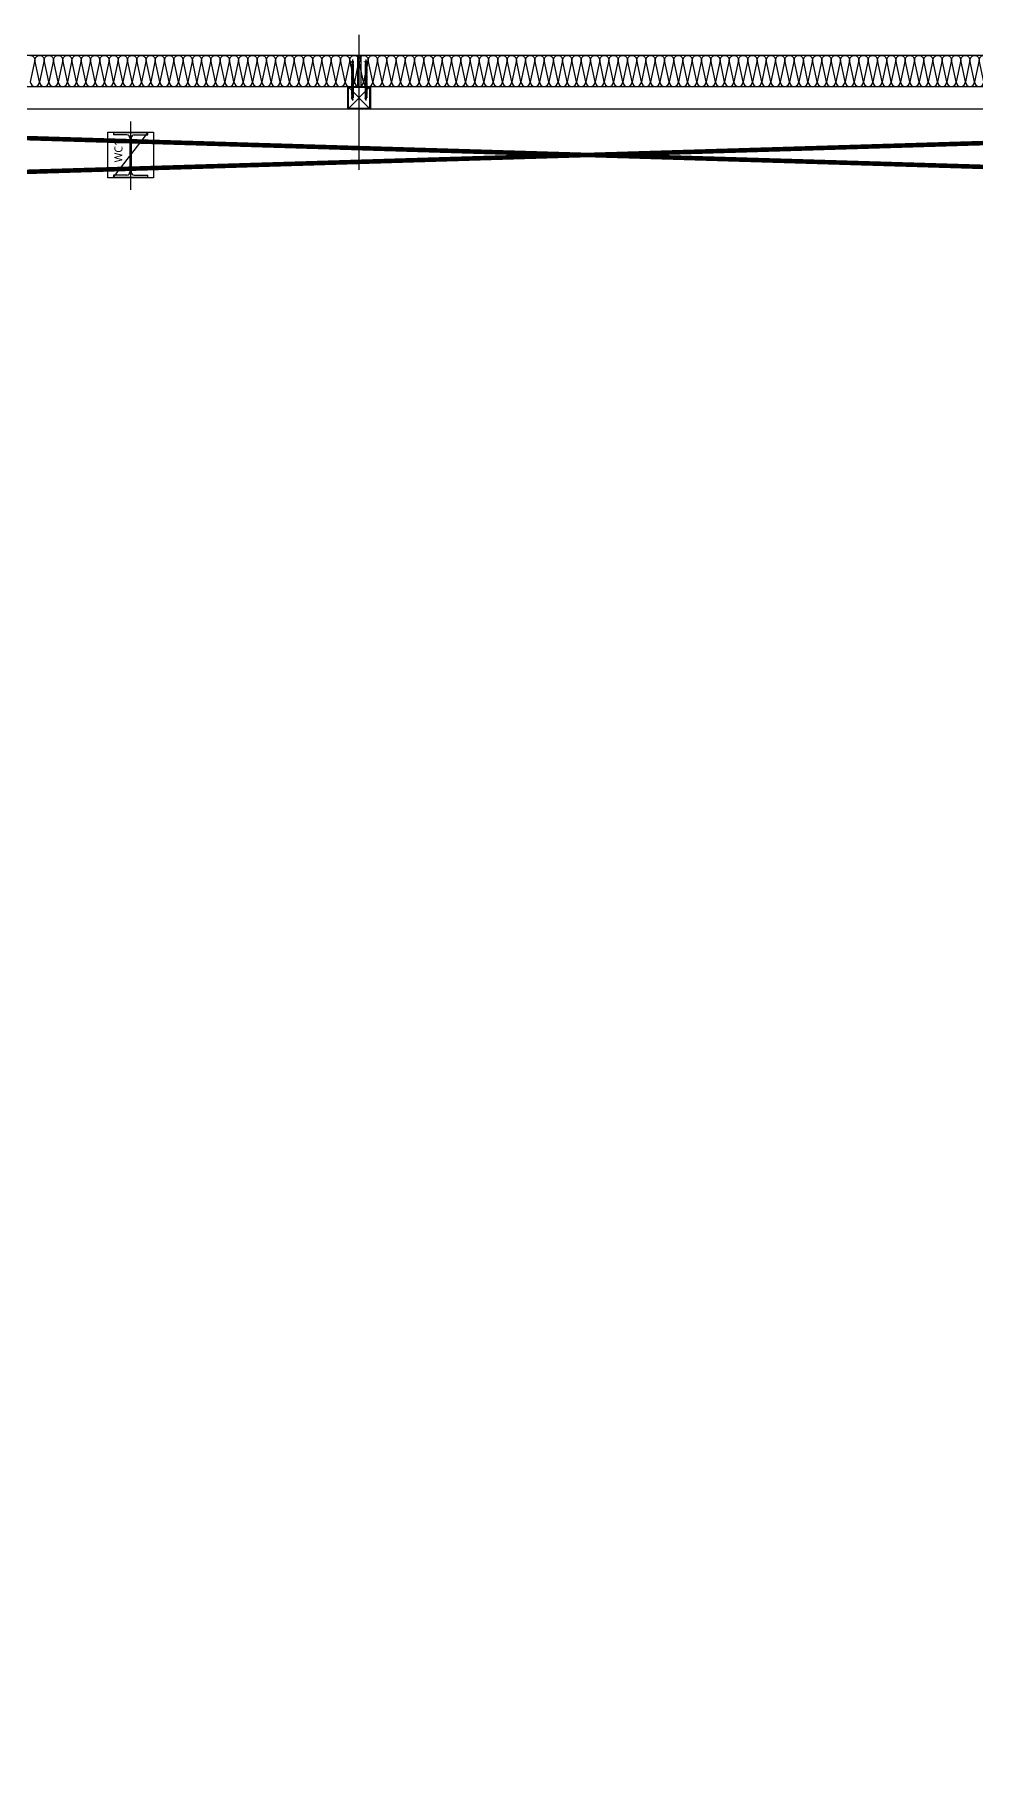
# Model space of a CAD drawing. Header units: millimetres. Extents: x -168200 to 504600, y -244718 to -125918.
# Drawn here: x -123118 to -119006, y -165939 to -158293 of the extents above; entities that cross this region are included whole.
import ezdxf

# ---------------------------------------------------------------- set-up
doc = ezdxf.new("R2010")
doc.units = ezdxf.units.MM
doc.linetypes.add('HIDDEN', pattern=[0.375, 0.25, -0.125])
doc.linetypes.add('PHANTOM2', pattern=[1.25, 0.625, -0.125, 0.125, -0.125, 0.125, -0.125])
doc.layers.add('arch', color=8, linetype='Continuous')
doc.styles.add('스타일1', font='malgun.ttf')

# ---------------------------------------------------------------- blocks, each defined once
blk = doc.blocks.new('*U484')
at = {"color": 0}
for points in [[(-5072.6, 0, -0.414214), (-5087.6, 15), (-5072.6, 85, 1), (-5102.6, 85), (-5087.6, 15, -0.414214), (-5102.6, 0, 0.414214)], [(-5042.6, 0, -0.414214), (-5057.6, 15), (-5042.6, 85, 1), (-5072.6, 85), (-5057.6, 15, -0.414214), (-5072.6, 0, 0.414214)], [(-5012.6, 0, -0.414214), (-5027.6, 15), (-5012.6, 85, 1), (-5042.6, 85), (-5027.6, 15, -0.414214), (-5042.6, 0, 0.414214)], [(-4982.6, 0, -0.414214), (-4997.6, 15), (-4982.6, 85, 1), (-5012.6, 85), (-4997.6, 15, -0.414214), (-5012.6, 0, 0.414214)], [(-4952.6, 0, -0.414214), (-4967.6, 15), (-4952.6, 85, 1), (-4982.6, 85), (-4967.6, 15, -0.414214), (-4982.6, 0, 0.414214)], [(-4922.6, 0, -0.414214), (-4937.6, 15), (-4922.6, 85, 1), (-4952.6, 85), (-4937.6, 15, -0.414214), (-4952.6, 0, 0.414214)], [(-4892.6, 0, -0.414214), (-4907.6, 15), (-4892.6, 85, 1), (-4922.6, 85), (-4907.6, 15, -0.414214), (-4922.6, 0, 0.414214)], [(-4862.6, 0, -0.414214), (-4877.6, 15), (-4862.6, 85, 1), (-4892.6, 85), (-4877.6, 15, -0.414214), (-4892.6, 0, 0.414214)], [(-4832.6, 0, -0.414214), (-4847.6, 15), (-4832.6, 85, 1), (-4862.6, 85), (-4847.6, 15, -0.414214), (-4862.6, 0, 0.414214)], [(-4802.6, 0, -0.414214), (-4817.6, 15), (-4802.6, 85, 1), (-4832.6, 85), (-4817.6, 15, -0.414214), (-4832.6, 0, 0.414214)], [(-4772.6, 0, -0.414214), (-4787.6, 15), (-4772.6, 85, 1), (-4802.6, 85), (-4787.6, 15, -0.414214), (-4802.6, 0, 0.414214)], [(-4742.6, 0, -0.414214), (-4757.6, 15), (-4742.6, 85, 1), (-4772.6, 85), (-4757.6, 15, -0.414214), (-4772.6, 0, 0.414214)], [(-4712.6, 0, -0.414214), (-4727.6, 15), (-4712.6, 85, 1), (-4742.6, 85), (-4727.6, 15, -0.414214), (-4742.6, 0, 0.414214)], [(-4682.6, 0, -0.414214), (-4697.6, 15), (-4682.6, 85, 1), (-4712.6, 85), (-4697.6, 15, -0.414214), (-4712.6, 0, 0.414214)], [(-4652.6, 0, -0.414214), (-4667.6, 15), (-4652.6, 85, 1), (-4682.6, 85), (-4667.6, 15, -0.414214), (-4682.6, 0, 0.414214)], [(-4622.6, 0, -0.414214), (-4637.6, 15), (-4622.6, 85, 1), (-4652.6, 85), (-4637.6, 15, -0.414214), (-4652.6, 0, 0.414214)], [(-4592.6, 0, -0.414214), (-4607.6, 15), (-4592.6, 85, 1), (-4622.6, 85), (-4607.6, 15, -0.414214), (-4622.6, 0, 0.414214)], [(-4562.6, 0, -0.414214), (-4577.6, 15), (-4562.6, 85, 1), (-4592.6, 85), (-4577.6, 15, -0.414214), (-4592.6, 0, 0.414214)], [(-4532.6, 0, -0.414214), (-4547.6, 15), (-4532.6, 85, 1), (-4562.6, 85), (-4547.6, 15, -0.414214), (-4562.6, 0, 0.414214)], [(-4502.6, 0, -0.414214), (-4517.6, 15), (-4502.6, 85, 1), (-4532.6, 85), (-4517.6, 15, -0.414214), (-4532.6, 0, 0.414214)], [(-4472.6, 0, -0.414214), (-4487.6, 15), (-4472.6, 85, 1), (-4502.6, 85), (-4487.6, 15, -0.414214), (-4502.6, 0, 0.414214)], [(-4442.6, 0, -0.414214), (-4457.6, 15), (-4442.6, 85, 1), (-4472.6, 85), (-4457.6, 15, -0.414214), (-4472.6, 0, 0.414214)], [(-4412.6, 0, -0.414214), (-4427.6, 15), (-4412.6, 85, 1), (-4442.6, 85), (-4427.6, 15, -0.414214), (-4442.6, 0, 0.414214)], [(-4382.6, 0, -0.414214), (-4397.6, 15), (-4382.6, 85, 1), (-4412.6, 85), (-4397.6, 15, -0.414214), (-4412.6, 0, 0.414214)], [(-4352.6, 0, -0.414214), (-4367.6, 15), (-4352.6, 85, 1), (-4382.6, 85), (-4367.6, 15, -0.414214), (-4382.6, 0, 0.414214)], [(-4322.6, 0, -0.414214), (-4337.6, 15), (-4322.6, 85, 1), (-4352.6, 85), (-4337.6, 15, -0.414214), (-4352.6, 0, 0.414214)], [(-4292.6, 0, -0.414214), (-4307.6, 15), (-4292.6, 85, 1), (-4322.6, 85), (-4307.6, 15, -0.414214), (-4322.6, 0, 0.414214)], [(-4262.6, 0, -0.414214), (-4277.6, 15), (-4262.6, 85, 1), (-4292.6, 85), (-4277.6, 15, -0.414214), (-4292.6, 0, 0.414214)], [(-4232.6, 0, -0.414214), (-4247.6, 15), (-4232.6, 85, 1), (-4262.6, 85), (-4247.6, 15, -0.414214), (-4262.6, 0, 0.414214)], [(-4202.6, 0, -0.414214), (-4217.6, 15), (-4202.6, 85, 1), (-4232.6, 85), (-4217.6, 15, -0.414214), (-4232.6, 0, 0.414214)], [(-4172.6, 0, -0.414214), (-4187.6, 15), (-4172.6, 85, 1), (-4202.6, 85), (-4187.6, 15, -0.414214), (-4202.6, 0, 0.414214)], [(-4142.6, 0, -0.414214), (-4157.6, 15), (-4142.6, 85, 1), (-4172.6, 85), (-4157.6, 15, -0.414214), (-4172.6, 0, 0.414214)], [(-4112.6, 0, -0.414214), (-4127.6, 15), (-4112.6, 85, 1), (-4142.6, 85), (-4127.6, 15, -0.414214), (-4142.6, 0, 0.414214)], [(-4082.6, 0, -0.414214), (-4097.6, 15), (-4082.6, 85, 1), (-4112.6, 85), (-4097.6, 15, -0.414214), (-4112.6, 0, 0.414214)], [(-4052.6, 0, -0.414214), (-4067.6, 15), (-4052.6, 85, 1), (-4082.6, 85), (-4067.6, 15, -0.414214), (-4082.6, 0, 0.414214)], [(-4022.6, 0, -0.414214), (-4037.6, 15), (-4022.6, 85, 1), (-4052.6, 85), (-4037.6, 15, -0.414214), (-4052.6, 0, 0.414214)], [(-3992.6, 0, -0.414214), (-4007.6, 15), (-3992.6, 85, 1), (-4022.6, 85), (-4007.6, 15, -0.414214), (-4022.6, 0, 0.414214)], [(-3962.6, 0, -0.414214), (-3977.6, 15), (-3962.6, 85, 1), (-3992.6, 85), (-3977.6, 15, -0.414214), (-3992.6, 0, 0.414214)], [(-3932.6, 0, -0.414214), (-3947.6, 15), (-3932.6, 85, 1), (-3962.6, 85), (-3947.6, 15, -0.414214), (-3962.6, 0, 0.414214)], [(-3902.6, 0, -0.414214), (-3917.6, 15), (-3902.6, 85, 1), (-3932.6, 85), (-3917.6, 15, -0.414214), (-3932.6, 0, 0.414214)], [(-3872.6, 0, -0.414214), (-3887.6, 15), (-3872.6, 85, 1), (-3902.6, 85), (-3887.6, 15, -0.414214), (-3902.6, 0, 0.414214)], [(-3842.6, 0, -0.414214), (-3857.6, 15), (-3842.6, 85, 1), (-3872.6, 85), (-3857.6, 15, -0.414214), (-3872.6, 0, 0.414214)], [(-3812.6, 0, -0.414214), (-3827.6, 15), (-3812.6, 85, 1), (-3842.6, 85), (-3827.6, 15, -0.414214), (-3842.6, 0, 0.414214)], [(-3782.6, 0, -0.414214), (-3797.6, 15), (-3782.6, 85, 1), (-3812.6, 85), (-3797.6, 15, -0.414214), (-3812.6, 0, 0.414214)], [(-3752.6, 0, -0.414214), (-3767.6, 15), (-3752.6, 85, 1), (-3782.6, 85), (-3767.6, 15, -0.414214), (-3782.6, 0, 0.414214)], [(-3722.6, 0, -0.414214), (-3737.6, 15), (-3722.6, 85, 1), (-3752.6, 85), (-3737.6, 15, -0.414214), (-3752.6, 0, 0.414214)], [(-3692.6, 0, -0.414214), (-3707.6, 15), (-3692.6, 85, 1), (-3722.6, 85), (-3707.6, 15, -0.414214), (-3722.6, 0, 0.414214)], [(-3662.6, 0, -0.414214), (-3677.6, 15), (-3662.6, 85, 1), (-3692.6, 85), (-3677.6, 15, -0.414214), (-3692.6, 0, 0.414214)], [(-3632.6, 0, -0.414214), (-3647.6, 15), (-3632.6, 85, 1), (-3662.6, 85), (-3647.6, 15, -0.414214), (-3662.6, 0, 0.414214)], [(-3602.6, 0, -0.414214), (-3617.6, 15), (-3602.6, 85, 1), (-3632.6, 85), (-3617.6, 15, -0.414214), (-3632.6, 0, 0.414214)], [(-3572.6, 0, -0.414214), (-3587.6, 15), (-3572.6, 85, 1), (-3602.6, 85), (-3587.6, 15, -0.414214), (-3602.6, 0, 0.414214)], [(-3542.6, 0, -0.414214), (-3557.6, 15), (-3542.6, 85, 1), (-3572.6, 85), (-3557.6, 15, -0.414214), (-3572.6, 0, 0.414214)], [(-3512.6, 0, -0.414214), (-3527.6, 15), (-3512.6, 85, 1), (-3542.6, 85), (-3527.6, 15, -0.414214), (-3542.6, 0, 0.414214)], [(-3482.6, 0, -0.414214), (-3497.6, 15), (-3482.6, 85, 1), (-3512.6, 85), (-3497.6, 15, -0.414214), (-3512.6, 0, 0.414214)], [(-3452.6, 0, -0.414214), (-3467.6, 15), (-3452.6, 85, 1), (-3482.6, 85), (-3467.6, 15, -0.414214), (-3482.6, 0, 0.414214)], [(-3422.6, 0, -0.414214), (-3437.6, 15), (-3422.6, 85, 1), (-3452.6, 85), (-3437.6, 15, -0.414214), (-3452.6, 0, 0.414214)], [(-3392.6, 0, -0.414214), (-3407.6, 15), (-3392.6, 85, 1), (-3422.6, 85), (-3407.6, 15, -0.414214), (-3422.6, 0, 0.414214)], [(-3362.6, 0, -0.414214), (-3377.6, 15), (-3362.6, 85, 1), (-3392.6, 85), (-3377.6, 15, -0.414214), (-3392.6, 0, 0.414214)], [(-3332.6, 0, -0.414214), (-3347.6, 15), (-3332.6, 85, 1), (-3362.6, 85), (-3347.6, 15, -0.414214), (-3362.6, 0, 0.414214)], [(-3302.6, 0, -0.414214), (-3317.6, 15), (-3302.6, 85, 1), (-3332.6, 85), (-3317.6, 15, -0.414214), (-3332.6, 0, 0.414214)], [(-3272.6, 0, -0.414214), (-3287.6, 15), (-3272.6, 85, 1), (-3302.6, 85), (-3287.6, 15, -0.414214), (-3302.6, 0, 0.414214)], [(-3242.6, 0, -0.414214), (-3257.6, 15), (-3242.6, 85, 1), (-3272.6, 85), (-3257.6, 15, -0.414214), (-3272.6, 0, 0.414214)], [(-3212.6, 0, -0.414214), (-3227.6, 15), (-3212.6, 85, 1), (-3242.6, 85), (-3227.6, 15, -0.414214), (-3242.6, 0, 0.414214)], [(-3182.6, 0, -0.414214), (-3197.6, 15), (-3182.6, 85, 1), (-3212.6, 85), (-3197.6, 15, -0.414214), (-3212.6, 0, 0.414214)], [(-3152.6, 0, -0.414214), (-3167.6, 15), (-3152.6, 85, 1), (-3182.6, 85), (-3167.6, 15, -0.414214), (-3182.6, 0, 0.414214)], [(-3122.6, 0, -0.414214), (-3137.6, 15), (-3122.6, 85, 1), (-3152.6, 85), (-3137.6, 15, -0.414214), (-3152.6, 0, 0.414214)], [(-3092.6, 0, -0.414214), (-3107.6, 15), (-3092.6, 85, 1), (-3122.6, 85), (-3107.6, 15, -0.414214), (-3122.6, 0, 0.414214)], [(-3062.6, 0, -0.414214), (-3077.6, 15), (-3062.6, 85, 1), (-3092.6, 85), (-3077.6, 15, -0.414214), (-3092.6, 0, 0.414214)], [(-3032.6, 0, -0.414214), (-3047.6, 15), (-3032.6, 85, 1), (-3062.6, 85), (-3047.6, 15, -0.414214), (-3062.6, 0, 0.414214)], [(-3002.6, 0, -0.414214), (-3017.6, 15), (-3002.6, 85, 1), (-3032.6, 85), (-3017.6, 15, -0.414214), (-3032.6, 0, 0.414214)], [(-2972.6, 0, -0.414214), (-2987.6, 15), (-2972.6, 85, 1), (-3002.6, 85), (-2987.6, 15, -0.414214), (-3002.6, 0, 0.414214)], [(-2942.6, 0, -0.414214), (-2957.6, 15), (-2942.6, 85, 1), (-2972.6, 85), (-2957.6, 15, -0.414214), (-2972.6, 0, 0.414214)], [(-2912.6, 0, -0.414214), (-2927.6, 15), (-2912.6, 85, 1), (-2942.6, 85), (-2927.6, 15, -0.414214), (-2942.6, 0, 0.414214)], [(-2882.6, 0, -0.414214), (-2897.6, 15), (-2882.6, 85, 1), (-2912.6, 85), (-2897.6, 15, -0.414214), (-2912.6, 0, 0.414214)], [(-2852.6, 0, -0.414214), (-2867.6, 15), (-2852.6, 85, 1), (-2882.6, 85), (-2867.6, 15, -0.414214), (-2882.6, 0, 0.414214)], [(-2822.6, 0, -0.414214), (-2837.6, 15), (-2822.6, 85, 1), (-2852.6, 85), (-2837.6, 15, -0.414214), (-2852.6, 0, 0.414214)], [(-2792.6, 0, -0.414214), (-2807.6, 15), (-2792.6, 85, 1), (-2822.6, 85), (-2807.6, 15, -0.414214), (-2822.6, 0, 0.414214)], [(-2762.6, 0, -0.414214), (-2777.6, 15), (-2762.6, 85, 1), (-2792.6, 85), (-2777.6, 15, -0.414214), (-2792.6, 0, 0.414214)], [(-2732.6, 0, -0.414214), (-2747.6, 15), (-2732.6, 85, 1), (-2762.6, 85), (-2747.6, 15, -0.414214), (-2762.6, 0, 0.414214)], [(-2702.6, 0, -0.414214), (-2717.6, 15), (-2702.6, 85, 1), (-2732.6, 85), (-2717.6, 15, -0.414214), (-2732.6, 0, 0.414214)], [(-2672.6, 0, -0.414214), (-2687.6, 15), (-2672.6, 85, 1), (-2702.6, 85), (-2687.6, 15, -0.414214), (-2702.6, 0, 0.414214)], [(-2642.6, 0, -0.414214), (-2657.6, 15), (-2642.6, 85, 1), (-2672.6, 85), (-2657.6, 15, -0.414214), (-2672.6, 0, 0.414214)], [(-2612.6, 0, -0.414214), (-2627.6, 15), (-2612.6, 85, 1), (-2642.6, 85), (-2627.6, 15, -0.414214), (-2642.6, 0, 0.414214)], [(-2582.6, 0, -0.414214), (-2597.6, 15), (-2582.6, 85, 1), (-2612.6, 85), (-2597.6, 15, -0.414214), (-2612.6, 0, 0.414214)], [(-2552.6, 0, -0.414214), (-2567.6, 15), (-2552.6, 85, 1), (-2582.6, 85), (-2567.6, 15, -0.414214), (-2582.6, 0, 0.414214)], [(-2522.6, 0, -0.414214), (-2537.6, 15), (-2522.6, 85, 1), (-2552.6, 85), (-2537.6, 15, -0.414214), (-2552.6, 0, 0.414214)], [(-2492.6, 0, -0.414214), (-2507.6, 15), (-2492.6, 85, 1), (-2522.6, 85), (-2507.6, 15, -0.414214), (-2522.6, 0, 0.414214)], [(-2462.6, 0, -0.414214), (-2477.6, 15), (-2462.6, 85, 1), (-2492.6, 85), (-2477.6, 15, -0.414214), (-2492.6, 0, 0.414214)], [(-2432.6, 0, -0.414214), (-2447.6, 15), (-2432.6, 85, 1), (-2462.6, 85), (-2447.6, 15, -0.414214), (-2462.6, 0, 0.414214)], [(-2402.6, 0, -0.414214), (-2417.6, 15), (-2402.6, 85, 1), (-2432.6, 85), (-2417.6, 15, -0.414214), (-2432.6, 0, 0.414214)], [(-2372.6, 0, -0.414214), (-2387.6, 15), (-2372.6, 85, 1), (-2402.6, 85), (-2387.6, 15, -0.414214), (-2402.6, 0, 0.414214)], [(-2342.6, 0, -0.414214), (-2357.6, 15), (-2342.6, 85, 1), (-2372.6, 85), (-2357.6, 15, -0.414214), (-2372.6, 0, 0.414214)], [(-2312.6, 0, -0.414214), (-2327.6, 15), (-2312.6, 85, 1), (-2342.6, 85), (-2327.6, 15, -0.414214), (-2342.6, 0, 0.414214)], [(-2282.6, 0, -0.414214), (-2297.6, 15), (-2282.6, 85, 1), (-2312.6, 85), (-2297.6, 15, -0.414214), (-2312.6, 0, 0.414214)], [(-2252.6, 0, -0.414214), (-2267.6, 15), (-2252.6, 85, 1), (-2282.6, 85), (-2267.6, 15, -0.414214), (-2282.6, 0, 0.414214)], [(-2222.6, 0, -0.414214), (-2237.6, 15), (-2222.6, 85, 1), (-2252.6, 85), (-2237.6, 15, -0.414214), (-2252.6, 0, 0.414214)], [(-2192.6, 0, -0.414214), (-2207.6, 15), (-2192.6, 85, 1), (-2222.6, 85), (-2207.6, 15, -0.414214), (-2222.6, 0, 0.414214)], [(-2162.6, 0, -0.414214), (-2177.6, 15), (-2162.6, 85, 1), (-2192.6, 85), (-2177.6, 15, -0.414214), (-2192.6, 0, 0.414214)], [(-2132.6, 0, -0.414214), (-2147.6, 15), (-2132.6, 85, 1), (-2162.6, 85), (-2147.6, 15, -0.414214), (-2162.6, 0, 0.414214)], [(-2102.6, 0, -0.414214), (-2117.6, 15), (-2102.6, 85, 1), (-2132.6, 85), (-2117.6, 15, -0.414214), (-2132.6, 0, 0.414214)], [(-2072.6, 0, -0.414214), (-2087.6, 15), (-2072.6, 85, 1), (-2102.6, 85), (-2087.6, 15, -0.414214), (-2102.6, 0, 0.414214)], [(-2042.6, 0, -0.414214), (-2057.6, 15), (-2042.6, 85, 1), (-2072.6, 85), (-2057.6, 15, -0.414214), (-2072.6, 0, 0.414214)], [(-2012.6, 0, -0.414214), (-2027.6, 15), (-2012.6, 85, 1), (-2042.6, 85), (-2027.6, 15, -0.414214), (-2042.6, 0, 0.414214)]]:
    blk.add_lwpolyline(points, format="xyb", dxfattribs=at)
blk = doc.blocks.new('BOLT1')
at = {"color": 0, "linetype": 'HIDDEN'}
for p, q in [((10, 209), (5, 209)), ((5, -31), (5, 209)), ((7, 219), (6, 209)), ((6, -46), (6, 209)), ((10, 222), (7, 219)), ((9, 210), (7, 219)), ((10, 219), (8, 220)), ((10, 219), (9, 210)), ((10, 222), (10, 209)), ((10, 222), (13, 219)), ((10, 209), (15, 203)), ((13, 219), (15, 209)), ((16, 209), (15, 209)), ((15, -46), (15, 209)), ((16, -31), (16, 209)), ((6, -46), (0, -52)), ((21, -52), (0, -52)), ((16, -31), (5, -31)), ((15, -46), (6, -46)), ((15, -46), (21, -52))]:
    blk.add_line(p, q, dxfattribs=at)
at = {"color": 0}
blk.add_line((10, -67), (10, 228), dxfattribs=at)
blk = doc.blocks.new('SQ-PIPE-100X100X4.5T')
at = {"color": 0}
for p, q in [((-88.6, 7.5), (46.4, 7.5)), ((50.4, 46), (142.4, -46)), ((50.4, -46), (142.4, 46)), ((-88.6, -7.5), (46.4, -7.5))]:
    blk.add_line(p, q, dxfattribs=at)
blk.add_lwpolyline([(411.4, 0), (-178.6, 0)], dxfattribs=at)
for points in [[(46.4, -50), (146.4, -50), (146.4, 50), (46.4, 50)], [(50.4, -46), (142.4, -46), (142.4, 46), (50.4, 46)]]:
    blk.add_lwpolyline(points, close=True, dxfattribs=at)
blk.add_circle((-68.6, 0), 7.5, dxfattribs=at)
blk.add_arc((-101.6, 0), 15.1, 330.13717, 29.86283, dxfattribs=at)
at = {"color": 0, "extrusion": (0, 0, -1), "yscale": 0.6121869552298449, "zscale": -0.6121869552298449, "rotation": 90}
for p, xscale in [((30.9, 23.1), 0.6121869552298449), ((30.9, -23.1), -0.6121869552298449)]:
    blk.add_blockref('BOLT1', p, dxfattribs=dict(at, xscale=xscale))
blk = doc.blocks.new('*U506')
at = {"color": 0}
for p, q in [((59, 185), (0, 185)), ((72, 172), (72, 22)), ((78, 172), (78, 22)), ((91, 185), (150, 185)), ((59, 9), (0, 9)), ((91, 9), (150, 9))]:
    blk.add_line(p, q, dxfattribs=at)
for points in [[(150, 185), (150, 194), (0, 194), (0, 185)], [(0, 9), (0, 0), (150, 0), (150, 9)]]:
    blk.add_lwpolyline(points, dxfattribs=at)
for centre, start, end in [((59, 172), 0, 90), ((91, 172), 90, 180), ((59, 22), 270, 0), ((91, 22), 180, 270)]:
    blk.add_arc(centre, 13, start, end, dxfattribs=at)
blk = doc.blocks.new('S-WC1')
at = {"color": 0}
for p, q in [((-75, -97), (75, 97)), ((0, 147), (0, -153))]:
    blk.add_line(p, q, dxfattribs=at)
blk.add_lwpolyline([(-100, 100), (100, 100), (100, -100), (-100, -100)], close=True, dxfattribs=at)
blk.add_blockref('*U506', (-75, -97), dxfattribs=at)
at = {"color": 0, "style": '스타일1'}
blk.add_text('WC1', height=35, rotation=90, dxfattribs=at).set_placement((-35.6, -32.3))
blk = doc.blocks.new('pit건축기초')
at = {"layer": 'arch'}
for points in [[(-360145.2, -75953.1), (-377010.2, -75953.1), (-377010.2, -89888.1)], [(-376875.2, -89888.1), (-376875.2, -76088.1), (-360130.2, -76088.1), (-359220.2, -76088.1), (-305275.2, -76088.1), (-305275.2, -90988.1)], [(-360130.2, -76188.1), (-376775.2, -76188.1), (-376775.2, -119588.1), (-369465.2, -119588.1)]]:
    blk.add_lwpolyline(points, dxfattribs=at)
at = {"layer": 'arch', "linetype": 'PHANTOM2', "ltscale": 3, "const_width": 20}
for points in [[(-376400.2, -76213.1), (-364750.2, -76563.1)], [(-376400.2, -76563.1), (-364750.2, -76213.1)]]:
    blk.add_lwpolyline(points, dxfattribs=at)
at = {"layer": 'arch', "xscale": -1, "rotation": 89.99999999999993}
blk.add_blockref('SQ-PIPE-100X100X4.5T', (-371575.2, -76041.7), dxfattribs=at)
at = {"layer": 'arch', "xscale": 1.35, "yscale": 1.35, "zscale": 1.35, "rotation": 180}
blk.add_blockref('*U484', (-375730.7, -75953.1), dxfattribs=at)
at = {"layer": 'arch'}
blk.add_blockref('S-WC1', (-372575.2, -76388.1), dxfattribs=at)

msp = doc.modelspace()

# ---------------------------------------------------------------- block references
msp.add_blockref('pit건축기초', (249875.2, -82429.6))

doc.saveas('drawing.dxf')
